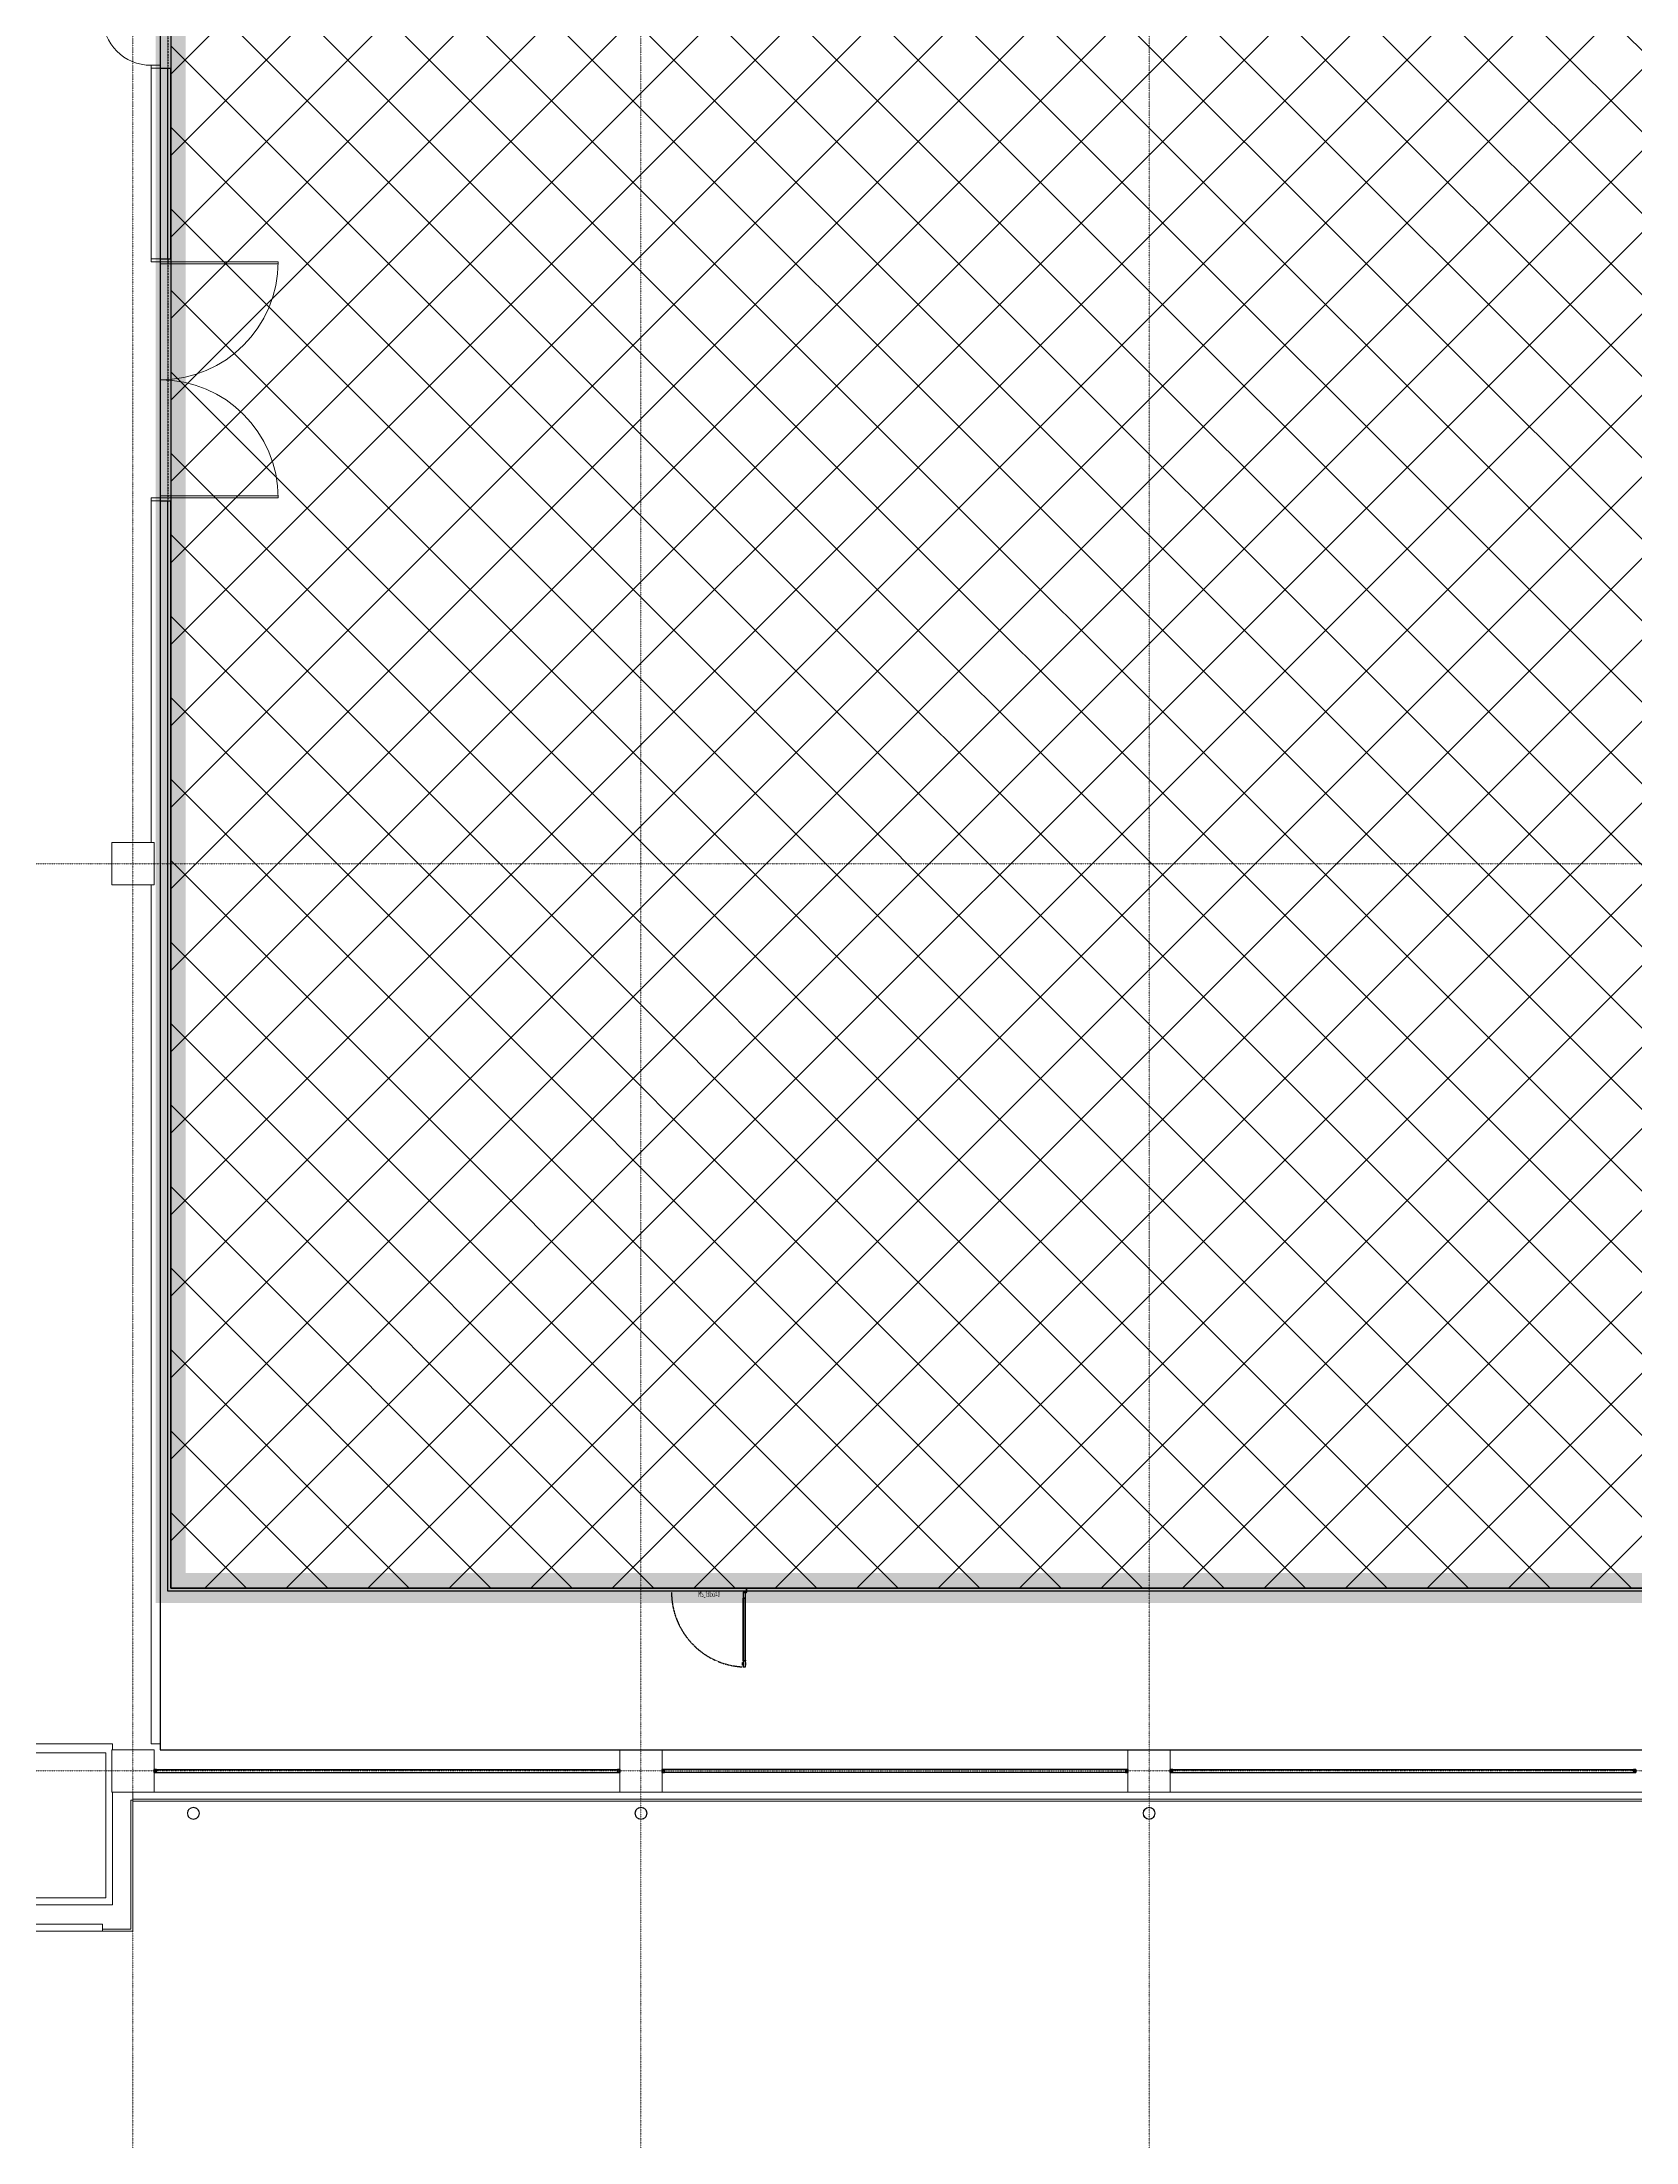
# Model space of a CAD drawing. Extents: x -32000 to 290600, y -106160 to 131250.
# Drawn here: x 16497 to 42850, y -6134 to 28585 of the extents above; entities that cross this region are included whole.
import ezdxf
from ezdxf.enums import TextEntityAlignment as Align

# ---------------------------------------------------------------- set-up
doc = ezdxf.new("R2010")
doc.units = 0
doc.header["$LTSCALE"] = 5
for name, pattern in [('DASHDOT2', [0.5, 0.25, -0.125, 0, -0.125]), ('H12PL3$0$JJP_三點線', [0.9, 0.3, -0.15, 0, -0.15, 0, -0.15, 0, -0.15]), ('XFDP30-200K$0$HIDDEN', [0.3, 0.2, -0.1]), ('XFDP30-200K$0$HIDDEN2', [0.1875, 0.125, -0.0625])]:
    doc.linetypes.add(name, pattern=pattern)
for name, color, linetype in [('A-100T', 140, 'Continuous'), ('A-CLEANLINESS-Area', 6, 'DASHDOT2'), ('H12PL3$0$A-OBJE-MEP', 252, 'Continuous'), ('H12PL3$0$A-WALL-EX', 252, 'Continuous'), ('H12PL3$0$A-WALL-IN', 252, 'Continuous'), ('H12PL3$0$Door', 252, 'Continuous'), ('H12PL3$0$S-COL', 252, 'Continuous'), ('H12PL3$0$S-GRID', 252, 'Continuous'), ('XFDP30-200K$0$A-Door (200K)', 2, 'Continuous'), ('XFDP30-200K$0$A-Partition-Col (200K)', 1, 'Continuous'), ('XFDP30-200K$0$A-W-P1S (200K)', 2, 'Continuous'), ('XFDP30-200K$0$A-W-R1 (Rockwool) (200K)', 2, 'Continuous')]:
    doc.layers.add(name, color=color, linetype=linetype)
doc.layers.add('XFDP30-200K$0$A-Area (200K)', color=7, linetype='Continuous', plot=False)
doc.styles.add('XFDP30-200K$0$AA-TXT', font='isocp.shx', dxfattribs={"width": 0.8, "bigfont": 'china.shx'})

# ---------------------------------------------------------------- blocks, each defined once
blk = doc.blocks.new('XFDP30-200K$0$TP1-50-Partition_Col-side')
blk.add_lwpolyline([(-2.5, -4), (-2.5, -3.9), (-2.6, -3.9), (-2.5, -3), (-2.5, -0.3), (-2.4, -0.2), (-0.7, -0.2), (-0.5, -0.2), (-0.1, -0.2), (0, -0.2), (0, -0.2), (0.5, -0.2), (0.6, -0.2), (2.4, -0.2), (2.5, -0.3), (2.5, -3), (2.6, -3.9), (2.5, -3.9), (2.5, -4), (2.7, -4), (2.7, 0), (-2.7, 0), (-2.7, -4)], close=True)
for points in [[(-1.6, -2.1), (-2.3, -2.1, 0.414213), (-2.4, -2.2), (-2.4, -3.6), (-2.5, -3.6), (-2.5, -2.2, -0.414213), (-2.3, -2), (-1.6, -2), (-1.6, -2.1)], [(1.6, -2.1), (2.3, -2.1, -0.414213), (2.4, -2.2), (2.4, -3.6), (2.5, -3.6), (2.5, -2.2, 0.414213), (2.3, -2), (1.6, -2), (1.6, -2.1)]]:
    blk.add_lwpolyline(points, format="xyb")
blk.add_lwpolyline([(2.2, -3.6), (-2.2, -3.6, -0.414214), (-2.3, -3.5), (-2.3, -2.6, -0.414214), (-2.2, -2.5), (-1.3, -2.5, 0.414214), (-1.1, -2.3), (-1.1, -2.2, 0.414214), (-1.3, -2.1), (-1.9, -2.1), (-1.9, -2.1), (-1.3, -2.1, -0.414214), (-1.2, -2.2), (-1.2, -2.3, -0.414214), (-1.3, -2.4), (-2.2, -2.4, 0.414214), (-2.4, -2.6), (-2.4, -3.5, 0.414214), (-2.2, -3.6), (2.2, -3.6, 0.414214), (2.4, -3.5), (2.4, -2.6, 0.414214), (2.2, -2.4), (1.3, -2.4, -0.414214), (1.2, -2.3), (1.2, -2.2, -0.414214), (1.3, -2.1), (1.9, -2.1), (1.9, -2.1), (1.3, -2.1, 0.414214), (1.1, -2.2), (1.1, -2.3, 0.414214), (1.3, -2.5), (2.2, -2.5, -0.414214), (2.3, -2.6), (2.3, -3.5, -0.414214)], format="xyb", close=True)
blk = doc.blocks.new('XFDP30-200K$0$GAD2205')
blk.add_lwpolyline([(0, 1), (0, 1), (-18, 1, -0.414214), (-18, 2), (-18, 3, -0.414214), (-18, 3), (-14, 3, 0.414214), (-13, 4), (-13, 4, 0.414214), (-14, 4), (-18, 4, -0.414214), (-18, 5), (-18, 12, -0.414214), (-18, 12), (-18, 12, 0.414214), (-18, 12), (-18, 14, 0.72636), (-19, 14), (-19, 13, 0.158507), (-19, 13), (-19, 0, 0.414214), (-19, 0), (19, 0, 0.414214), (19, 0), (19, 13, 0.158507), (19, 13), (19, 14, 0.72636), (18, 14), (18, 12, 0.414214), (18, 12, -0.414214), (18, 12), (18, 5, -0.414214), (18, 4), (14, 4, 0.414214), (13, 4), (13, 4, 0.414214), (14, 3), (18, 3, -0.414214), (18, 3), (18, 2, -0.414214), (18, 1), (0, 1)], format="xyb", close=True)
blk = doc.blocks.new('XFDP30-200K$0$Door-S130a')
for p, q in [((8.8, 120.4), (8.8, 125.3)), ((8.8, 125.3), (9.6, 125.3)), ((9.6, 120.4), (8.8, 120.4)), ((9.6, 125.3), (9.6, 120.4))]:
    blk.add_line(p, q)
blk.add_lwpolyline([(4.8, 120.4), (4.8, 125.3), (4, 125.3), (4, 120.4)], close=True)
at = {"ltscale": 5}
for points in [[(8.8, 117.8), (8.8, 127.9), (4.8, 127.9), (4.8, 117.8)], [(5, 117.5), (5, 14.8), (5, 14.8), (5, 117.5)], [(8.6, 14.8), (8.5, 14.8), (8.5, 117.5), (8.6, 117.5)], [(8.8, 4.3), (8.8, 14.4), (4.8, 14.4), (4.8, 4.3)]]:
    blk.add_lwpolyline(points, close=True, dxfattribs=at)
blk.add_lwpolyline([(4.8, 117.9), (4.8, 116.7, 0.158507), (4.9, 116.7), (4.9, 116.5, 0.72636), (5, 116.6), (5, 116.7, 0.414214), (5, 116.7, -0.414214), (4.9, 116.8), (4.9, 117.5, -0.414214), (5, 117.5), (5.4, 117.5, 0.414214), (5.4, 117.5), (5.4, 117.6, 0.414214), (5.4, 117.6), (5, 117.6, -0.414214), (4.9, 117.6), (4.9, 117.8, -0.414214), (5, 117.8), (6.8, 117.8), (6.8, 117.8), (6.8, 117.8), (8.6, 117.8, -0.414214), (8.6, 117.8), (8.6, 117.6, -0.414214), (8.6, 117.6), (8.2, 117.6, 0.414214), (8.1, 117.6), (8.1, 117.5, 0.414214), (8.2, 117.5), (8.6, 117.5, -0.414214), (8.6, 117.5), (8.6, 116.8, -0.414214), (8.6, 116.7), (8.6, 116.7, 0.414214), (8.6, 116.7), (8.6, 116.6, 0.72636), (8.6, 116.5), (8.7, 116.7, 0.158507), (8.7, 116.7), (8.7, 117.9, 0.414214), (8.7, 117.9), (4.9, 117.9, 0.414214)], format="xyb", close=True, dxfattribs=at)
at = {"ltscale": 500}
for points in [[(3.2, -0.6), (3.2, 3.9), (3, 3.9), (3, -0.6)], [(8.5, 4.8), (4, 4.8), (4, 4.6), (8.5, 4.6)]]:
    blk.add_lwpolyline(points, close=True, dxfattribs=at)
at = {"linetype": 'XFDP30-200K$0$HIDDEN', "ltscale": 0.1}
blk.add_arc((3.4, 4.4), 123.6, 0, 86.7594, dxfattribs=at)
at = {"ltscale": 500, "extrusion": (0, 0, -1)}
blk.add_ellipse((3.4, 4.4), major_axis=(-0.495, 0.495), ratio=1, start_param=5.497787, end_param=11.780972, dxfattribs=at)
at = {"ltscale": 5, "xscale": 0.1000000000058208, "yscale": 0.1000000000058208, "zscale": 0.1000000000058208}
blk.add_blockref('XFDP30-200K$0$GAD2205', (6.8, 14.3), dxfattribs=at)
at = {"color": 9, "style": 'XFDP30-200K$0$AA-TXT', "width": 0.45}
blk.add_attdef('130X240', text='', height=10, dxfattribs=at).set_placement((65, 10), align=Align.MIDDLE_CENTER)
blk = doc.blocks.new('XFDP30-200K')
at = {"layer": 'XFDP30-200K$0$A-Area (200K)'}
blk.add_lwpolyline([(174600, 89650), (43650, 89650), (43650, 85450), (18450, 85450), (18450, 60390), (23000, 60390), (23000, 55815), (18449, 55815), (18449, 350), (127550, 350), (127550, -2100), (150850, -2100), (150850, 350), (174600, 350)], close=True, dxfattribs=at)
at = {"layer": 'XFDP30-200K$0$A-W-P1S (200K)', "linetype": 'XFDP30-200K$0$HIDDEN2'}
for p, q in [((18575, 29050), (18575, 28150)), ((18625, 29050), (18625, 28150)), ((18575, 25000), (18575, 21000)), ((18625, 25000), (18625, 21000))]:
    blk.add_line(p, q, dxfattribs=at)
at = {"layer": 'XFDP30-200K$0$A-W-P1S (200K)'}
for p, q in [((18450, 28150), (18625, 28150)), ((18575, 25000), (18575, 28150)), ((18625, 25000), (18625, 28150)), ((18450, 25000), (18625, 25000)), ((18450, 21000), (18625, 21000)), ((18575, 2975), (18575, 21000)), ((18625, 3025), (18625, 21000)), ((167375, 2975, 0), (18575, 2975)), ((167375, 3025, 0), (18625, 3025))]:
    blk.add_line(p, q, dxfattribs=at)
at = {"layer": 'XFDP30-200K$0$A-W-R1 (Rockwool) (200K)'}
for p, q in [((18350, 25, 0), (26050, 25, 0)), ((34450, 25, 0), (26750, 25, 0)), ((35150, 25, 0), (42850, 25, 0)), ((18350, -25, 0), (26050, -25, 0)), ((34450, -25, 0), (26750, -25, 0)), ((35150, -25, 0), (42850, -25, 0))]:
    blk.add_line(p, q, dxfattribs=at)
at = {"layer": 'XFDP30-200K$0$A-Door (200K)'}
ref = blk.add_blockref('XFDP30-200K$0$Door-S130a', (28175, 3000, 0), dxfattribs=dict(at, xscale=10, yscale=10, zscale=10, rotation=180))
ref.add_attrib('130X240', 'MS_130x240', dxfattribs={"layer": '0', "color": 9, "height": 100, "style": 'XFDP30-200K$0$AA-TXT', "width": 0.45}).set_placement((27525, 2925, 0), align=Align.MIDDLE_CENTER)
at = {"layer": 'XFDP30-200K$0$A-Partition-Col (200K)', "yscale": 10, "zscale": 10}
for p, xscale, rotation in [((18350, 0, 0), -10, 90), ((26050, 0, 0), 10, 270), ((26750, 0, 0), -10, 90), ((34450, 0, 0), 10, 270), ((35150, 0, 0), -10, 90), ((42850, 0, 0), 10, 270)]:
    blk.add_blockref('XFDP30-200K$0$TP1-50-Partition_Col-side', p, dxfattribs=dict(at, xscale=xscale, rotation=rotation))
blk = doc.blocks.new('H12PL3')
at = {"layer": 'H12PL3$0$A-OBJE-MEP', "lineweight": 0, "flags": 128}
for points in [[(19095, -700, 1), (18905, -700, 1)], [(26495, -700, 1), (26305, -700, 1)], [(34895, -700, 1), (34705, -700, 1)]]:
    blk.add_lwpolyline(points, format="xyb", close=True, dxfattribs=at)
at = {"layer": 'H12PL3$0$A-OBJE-MEP', "lineweight": 0}
for centre in [(19000, -700), (26400, -700), (34800, -700)]:
    blk.add_circle(centre, 100, dxfattribs=at)
at = {"layer": 'H12PL3$0$A-WALL-EX', "lineweight": 0}
blk.add_line((68150, -465), (18000, -465), dxfattribs=at)
at = {"layer": 'H12PL3$0$A-WALL-EX', "lineweight": 0, "flags": 128}
for points in [[(18000, -482.5), (17965, -482.5)], [(17965, -482.5), (17965, -2615)], [(68150, -350), (18000, -350)], [(18000, -465), (18000, -350)], [(18000, -482.5), (18000, -465)], [(18000, -500), (68150, -500)], [(18000, -500), (68150, -500)], [(18000, -500), (68150, -500)], [(18000, -500), (68150, -500)], [(18000, -500), (68150, -500)], [(18000, -500), (68150, -500)], [(18000, -2650), (18000, -500)], [(17500, -2530), (14500, -2530)], [(14500, -2650), (17500, -2650)], [(17500, -2650), (17500, -2530)], [(17965, -2615), (17500, -2615)], [(17500, -2615), (17500, -2650)], [(17500, -2650), (17965, -2650)], [(17965, -2650), (18000, -2650)]]:
    blk.add_lwpolyline(points, dxfattribs=at)
at = {"layer": 'H12PL3$0$A-WALL-IN', "lineweight": 0}
for p, q in [((18300, 28150), (18450, 28150)), ((18450, 25000), (18300, 25000)), ((18450, 21000), (18300, 21000))]:
    blk.add_line(p, q, dxfattribs=at)
at = {"layer": 'H12PL3$0$A-WALL-IN', "lineweight": 0, "flags": 128}
for points in [[(18300, 28150), (18300, 25000)], [(18450, 25000), (18450, 28150)], [(18300, 21000), (18300, 15350)], [(18450, 450), (18450, 21000)], [(18300, 14650), (18300, 450)], [(17662.5, 450), (13835, 450)], [(17662.5, 350), (17662.5, 450)], [(18300, 450), (18450, 450)], [(13835, 300), (17550, 300)], [(17550, 300), (17550, -2100)], [(17662.5, -2212.5), (17662.5, -350)], [(-112.5, -2212.5), (17550, -2212.5)], [(17550, -2100), (0, -2100)], [(17662.5, -2212.5), (17550, -2212.5)]]:
    blk.add_lwpolyline(points, dxfattribs=at)
at = {"layer": 'H12PL3$0$Door', "lineweight": 0}
for p, q in [((18300, 28150), (18300, 28200)), ((18300, 28200), (18450, 28200)), ((18450, 28150), (18300, 28150)), ((18450, 28200), (18450, 28150)), ((18450, 25000), (18300, 25000)), ((18300, 25000), (18300, 24950)), ((18450, 24950), (18450, 25000)), ((18300, 24950), (18450, 24950)), ((20400, 24950), (18450, 24950)), ((18450, 24950), (18450, 24920)), ((18450, 24920), (20400, 24920)), ((20400, 24920), (20400, 24950)), ((18450, 21050), (18300, 21050)), ((18300, 21050), (18300, 21000)), ((18300, 21000), (18450, 21000)), ((20400, 21080), (18450, 21080)), ((18450, 21080), (18450, 21050)), ((18450, 21050), (20400, 21050)), ((18450, 21000), (18450, 21050)), ((20400, 21050), (20400, 21080))]:
    blk.add_line(p, q, dxfattribs=at)
for centre, radius, start, end in [((18300, 29000), 800, 180, 270), ((18450, 24950), 1950, 270, 0), ((18450, 21050), 1950, 0, 90)]:
    blk.add_arc(centre, radius, start, end, dxfattribs=at)
at = {"layer": 'H12PL3$0$S-COL', "lineweight": 0, "flags": 128}
blk.add_lwpolyline([(17650, 14650), (18350, 14650), (18350, 15350), (17650, 15350)], close=True, dxfattribs=at)
for points in [[(18350, -350), (18350, 350), (17650, 350), (17650, -350), (18000, -350)], [(26750, -350), (26750, 350), (26050, 350), (26050, -350)], [(35150, -350), (35150, 350), (34450, 350), (34450, -350)]]:
    blk.add_lwpolyline(points, dxfattribs=at)
at = {"layer": 'H12PL3$0$S-GRID', "linetype": 'H12PL3$0$JJP_三點線', "lineweight": 0}
for p, q in [((18000, 128250), (18000, -28000)), ((26400, 128250), (26400, -28000)), ((34800, 128250), (34800, -28000)), ((-29000, 15000), (289600, 15000)), ((-29000, 0), (289600, 0))]:
    blk.add_line(p, q, dxfattribs=at)
blk.add_blockref('XFDP30-200K', (0, 0))

msp = doc.modelspace()

# ---------------------------------------------------------------- hatches: boundary and pattern name
at = {"layer": 'A-100T'}
h = msp.add_hatch(dxfattribs=at)
h.set_pattern_fill('ANSI37', color=256, scale=300, style=0)
h.paths.add_polyline_path([(175775, 86975), (43825, 86975), (43825, 85350), (18625, 85350), (18625, 60490), (23100, 60490), (23100, 55715), (18625, 55715), (18625, 3025), (167375, 3025), (167375, 11425), (175775, 11425)])
h.paths.add_polyline_path([(127650, 74550), (126750, 74550), (126750, 75450), (127650, 75450)], flags=16)
h.paths.add_polyline_path([(151650, 74550), (150750, 74550), (150750, 75450), (151650, 75450)], flags=16)
h.paths.add_polyline_path([(127650, 59550), (126750, 59550), (126750, 60450), (127650, 60450)], flags=16)
h.paths.add_polyline_path([(151650, 59550), (150750, 59550), (150750, 60450), (151650, 60450)], flags=16)
h.paths.add_polyline_path([(155010, 59550), (160054, 59550), (160054, 60450), (155010, 60450)], flags=16)
h.paths.add_polyline_path([(118350, 59550), (123394, 59550), (123394, 60450), (118350, 60450)], flags=16)
h.paths.add_polyline_path([(101550, 59550), (106594, 59550), (106594, 60450), (101550, 60450)], flags=16)
h.paths.add_polyline_path([(84750, 59550), (89794, 59550), (89794, 60450), (84750, 60450)], flags=16)
h.paths.add_polyline_path([(67950, 59550), (72994, 59550), (72994, 60450), (67950, 60450)], flags=16)
h.paths.add_polyline_path([(51150, 59550), (56194, 59550), (56194, 60450), (51150, 60450)], flags=16)
h.paths.add_polyline_path([(34350, 59550), (39394, 59550), (39394, 60450), (34350, 60450)], flags=16)
h.paths.add_polyline_path([(127650, 44550), (126750, 44550), (126750, 45450), (127650, 45450)], flags=16)
h.paths.add_polyline_path([(151650, 44550), (150750, 44550), (150750, 45450), (151650, 45450)], flags=16)
h.paths.add_polyline_path([(117875, 45075), (110175, 45075), (110175, 48535), (117875, 48535)], flags=16)
h.paths.add_polyline_path([(167075, 45075), (159375, 45075), (159375, 48535), (167075, 48535)], flags=16)
h.paths.add_polyline_path([(122610, 29550), (127654, 29550), (127654, 30450), (122610, 30450)], flags=16)
h.paths.add_polyline_path([(155010, 29550), (160054, 29550), (160054, 30450), (155010, 30450)], flags=16)
h.paths.add_polyline_path([(101550, 29550), (106594, 29550), (106594, 30450), (101550, 30450)], flags=16)
h.paths.add_polyline_path([(84750, 29550), (89794, 29550), (89794, 30450), (84750, 30450)], flags=16)
h.paths.add_polyline_path([(67950, 29550), (72994, 29550), (72994, 30450), (67950, 30450)], flags=16)
h.paths.add_polyline_path([(51150, 29550), (56194, 29550), (56194, 30450), (51150, 30450)], flags=16)
h.paths.add_polyline_path([(34350, 29550), (39394, 29550), (39394, 30450), (34350, 30450)], flags=16)
h.paths.add_polyline_path([(119250, 29550), (118350, 29550), (118350, 30450), (119250, 30450)], flags=16)
h.paths.add_polyline_path([(151650, 29550), (150750, 29550), (150750, 30450), (151650, 30450)], flags=16)
h.paths.add_polyline_path([(127650, 14550), (126750, 14550), (126750, 15450), (127650, 15450)], flags=16)
h.paths.add_polyline_path([(151650, 14550), (150750, 14550), (150750, 15450), (151650, 15450)], flags=16)

# ---------------------------------------------------------------- linework, layer by layer
msp.add_lwpolyline([(175775, 86975), (43825, 86975), (43825, 85350), (18625, 85350), (18625, 60490), (23100, 60490), (23100, 55715), (18625, 55715), (18625, 3025), (167375, 3025), (167375, 11425), (175775, 11425)], close=True, dxfattribs=at)
at = {"layer": 'A-CLEANLINESS-Area', "const_width": 500}
msp.add_lwpolyline([(175775, 86975), (43825, 86975), (43825, 85350), (18625, 85350), (18625, 60490), (23100, 60490), (23100, 55715), (18625, 55715), (18625, 3025), (167375, 3025), (167375, 11425), (175775, 11425)], close=True, dxfattribs=at)

# ---------------------------------------------------------------- block references
msp.add_blockref('H12PL3', (0, 0))

doc.saveas('drawing.dxf')
